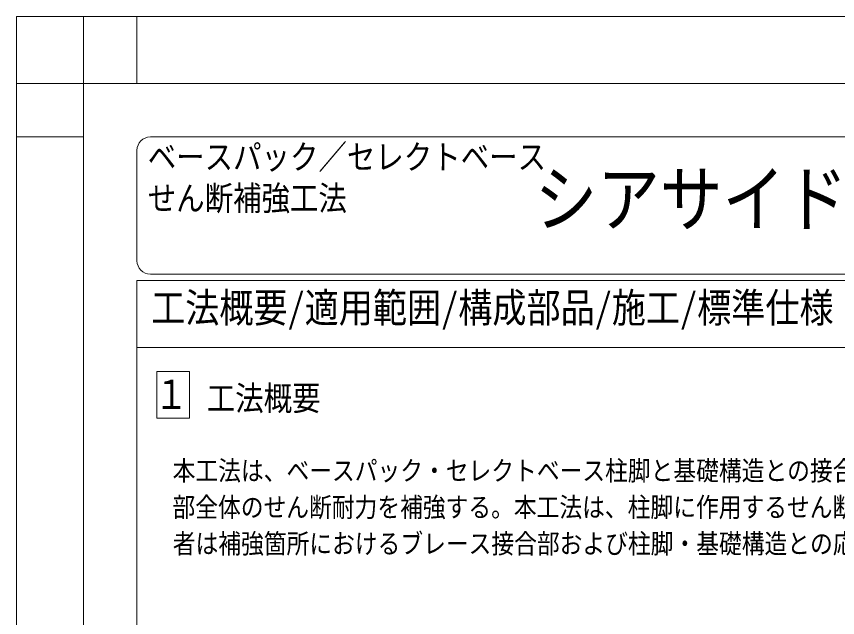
# Model space of a CAD drawing. Units: millimetres, scale not verified. Extents: x -40820 to 40820, y -29828 to 29828.
# Drawn here: x -40820 to -24878, y 18157 to 29828 of the extents above; entities that cross this region are included whole.
import ezdxf
from ezdxf.enums import TextEntityAlignment as Align

# ---------------------------------------------------------------- set-up
doc = ezdxf.new("R2010")
doc.units = ezdxf.units.MM
doc.header["$LTSCALE"] = 150
doc.layers.add('0-1_01_TITLE', color=4, linetype='Continuous')
doc.layers.add('0-4_02_TEXT', color=7, linetype='Continuous')
for name, color, linetype, lineweight in [('0-3_DEFPOINTS', 7, 'Continuous', 13), ('0-7_00_WAKU', 9, 'Continuous', 13), ('0-8_09_KAKOMI', 1, 'Continuous', 13)]:
    doc.layers.add(name, color=color, linetype=linetype, lineweight=lineweight)
doc.styles.add('ＭＳ ゴシック', font='')
doc.styles.get('ＭＳ ゴシック').set_extended_font_data('MS Gothic')

msp = doc.modelspace()

# ---------------------------------------------------------------- linework, layer by layer
at = {"layer": '0-3_DEFPOINTS'}
for p, q in [((-40820, 29827.9), (0, 29827.9)), ((-40820, 29827.9), (-40820, -29827.9)), ((-39520, 29827.9), (-39520, -29827.9)), ((-38480, 29827.9), (-38480, 28527.9)), ((-40820, 28527.9), (0, 28527.9)), ((-40820, 27487.9), (-39520, 27487.9))]:
    msp.add_line(p, q, dxfattribs=at)
at = {"layer": '0-7_00_WAKU'}
for p, q in [((-38220, 27487.9), (38220, 27487.9)), ((-38480, 25085.4), (-38480, 27227.9)), ((-38220, 24825.4), (38220, 24825.4)), ((-38480, -27227.9), (-38480, 24699.3)), ((-38480, 24699.3), (38480, 24699.3)), ((-38480, 23399.3), (38480, 23399.3))]:
    msp.add_line(p, q, dxfattribs=at)
for centre, start, end in [((-38220, 27227.9), 90, 180), ((-38220, 25085.4), 180, 270)]:
    msp.add_arc(centre, 260, start, end, dxfattribs=at)
at = {"layer": '0-8_09_KAKOMI'}
for q in [(-37462.7, 22932.8), (-38094.1, 22026)]:
    msp.add_line((-37462.7, 22026), q, dxfattribs=at)
msp.add_lwpolyline([(-37462.7, 22932.8), (-38094.1, 22932.8), (-38094.1, 22026)], dxfattribs=at)

# ---------------------------------------------------------------- texts
at = {"layer": '0-1_01_TITLE', "style": 'ＭＳ ゴシック', "width": 0.85}
for s, height, p in [('ベースパック／セレクトベース', 476.4, (-38270.6, 26718.8)), ('シアサイドプラス(SSP)\u3000シアボルトタイプ 標準図', 1048, (-30757.9, 25448.4)), ('せん断補強工法', 476.4, (-38270.6, 25918.3)), ('工法概要/適用範囲/構成部品/施工/標準仕様', 571.6, (-38205.9, 23715.3))]:
    msp.add_text(s, height=height, dxfattribs=at).set_placement(p, align=Align.BOTTOM_LEFT)
at = {"layer": '0-4_02_TEXT', "style": 'ＭＳ ゴシック', "width": 0.85}
for s, height, p in [('１', 571.6, (-38145.5, 22034.2)), ('工法概要', 476.4, (-37124.7, 22034.2)), ('本工法は、ベースパック・セレクトベース柱脚と基礎構造との接合部を対象にした補強工法である。柱脚側部に設けた補強部により、柱脚回転剛性に影響を与えず，脚', 381.1, (-37786.6, 20704.7)), ('部全体のせん断耐力を補強する。本工法は、柱脚に作用するせん断力をグラウト材を介して柱脚BPLからシアプレート、シアボルト、基礎構造に伝達する。なお、設計', 381.1, (-37790, 19995.4)), ('者は補強箇所におけるブレース接合部および柱脚・基礎構造との応力伝達について、別途適切に構造耐力上安全であることを確認する必要がある。', 381.1, (-37784.9, 19288.1))]:
    msp.add_text(s, height=height, dxfattribs=at).set_placement(p, align=Align.BOTTOM_LEFT)

doc.saveas('drawing.dxf')
